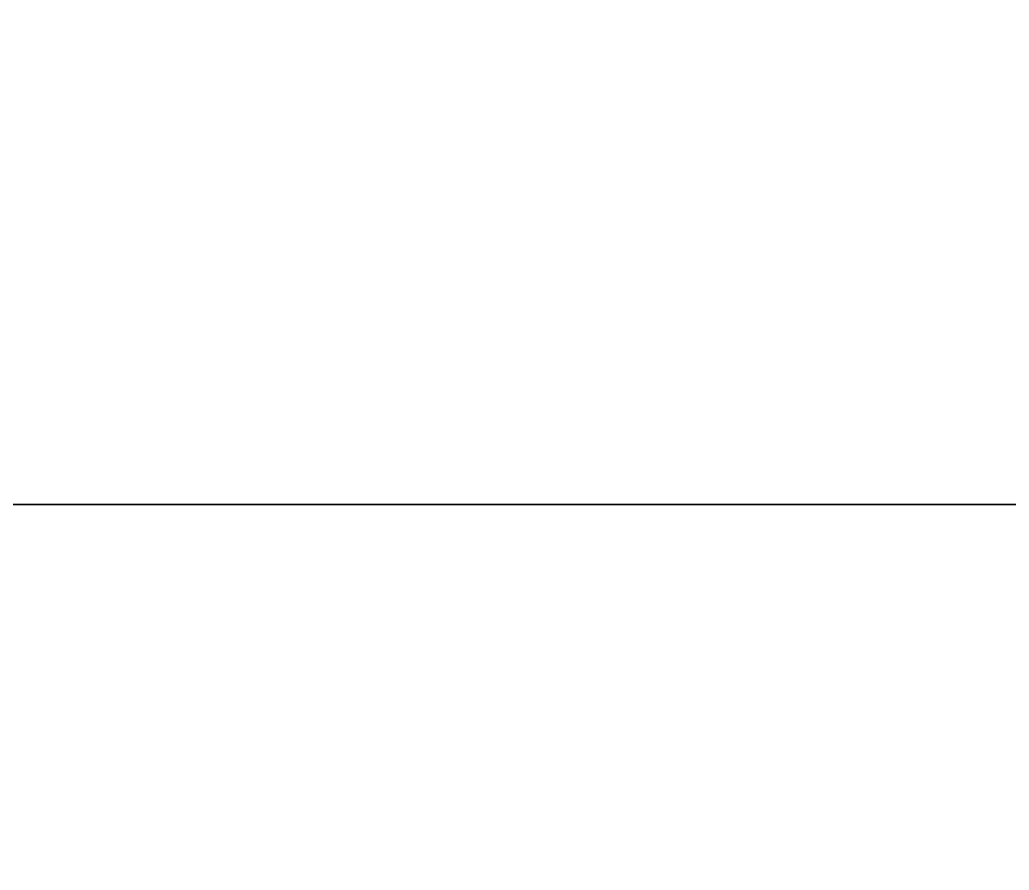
# Model space of a CAD drawing. Extents: x -9 to 2186, y -1355 to 1.
# Drawn here: x 1626.61 to 1668.93, y -660.64 to -624.28 of the extents above; entities that cross this region are included whole.
import ezdxf

# ---------------------------------------------------------------- set-up
doc = ezdxf.new("R2010")
doc.units = 0
doc.layers.add('IQ_200_3D', color=1, linetype='Continuous')
doc.layers.add('IQ_BROWN_3D', color=32, linetype='Continuous')

msp = doc.modelspace()

# ---------------------------------------------------------------- meshes
at = {"layer": 'IQ_200_3D'}
mesh = msp.add_polyface(dxfattribs=at)
corners = [(2.5, 0, 800), (2.5, -645, 800), (2182.5, -645, 800), (2182.5, 0, 800)]
mesh.append_faces([[corners[k] for k in face] for face in [(0, 1, 2, 3)]])
mesh = msp.add_polyface(dxfattribs=at)
corners = [(2182.5, -645, 150), (2.5, -645, 150), (2.5, 0, 150), (2182.5, 0, 150)]
mesh.append_faces([[corners[k] for k in face] for face in [(0, 1, 2, 3)]])
mesh = msp.add_polyface(dxfattribs=at)
corners = [(2.5, -645, 800), (2.5, -645, 150), (2182.5, -645, 150), (2182.5, -645, 800)]
mesh.append_faces([[corners[k] for k in face] for face in [(0, 1, 2, 3)]])
mesh = msp.add_polyface(dxfattribs=at)
corners = [(1710, -645, 707), (1240, -645, 707), (1240, -645, 800), (1710, -645, 800)]
mesh.append_faces([[corners[k] for k in face] for face in [(0, 1, 2, 3)]])
mesh = msp.add_polyface(dxfattribs=at)
corners = [(1710, -645, 800), (1240, -645, 800), (1240, -679.596, 800), (1710, -679.596, 800)]
mesh.append_faces([[corners[k] for k in face] for face in [(0, 1, 2, 3)]])
mesh = msp.add_polyface(dxfattribs=at)
corners = [(1710, -695, 707), (1240, -695, 707), (1240, -645, 707), (1710, -645, 707)]
mesh.append_faces([[corners[k] for k in face] for face in [(0, 1, 2, 3)]])
mesh = msp.add_polyface(dxfattribs=at)
corners = [(1710, -645, 604), (1240, -645, 604), (1240, -645, 697), (1710, -645, 697)]
mesh.append_faces([[corners[k] for k in face] for face in [(0, 1, 2, 3)]])
mesh = msp.add_polyface(dxfattribs=at)
corners = [(1710, -645, 697), (1240, -645, 697), (1240, -679.596, 697), (1710, -679.596, 697)]
mesh.append_faces([[corners[k] for k in face] for face in [(0, 1, 2, 3)]])
mesh = msp.add_polyface(dxfattribs=at)
corners = [(1710, -695, 604), (1240, -695, 604), (1240, -645, 604), (1710, -645, 604)]
mesh.append_faces([[corners[k] for k in face] for face in [(0, 1, 2, 3)]])
mesh = msp.add_polyface(dxfattribs=at)
corners = [(1710, -645, 501), (1240, -645, 501), (1240, -645, 594), (1710, -645, 594)]
mesh.append_faces([[corners[k] for k in face] for face in [(0, 1, 2, 3)]])
mesh = msp.add_polyface(dxfattribs=at)
corners = [(1710, -645, 594), (1240, -645, 594), (1240, -679.596, 594), (1710, -679.596, 594)]
mesh.append_faces([[corners[k] for k in face] for face in [(0, 1, 2, 3)]])
mesh = msp.add_polyface(dxfattribs=at)
corners = [(1710, -695, 501), (1240, -695, 501), (1240, -645, 501), (1710, -645, 501)]
mesh.append_faces([[corners[k] for k in face] for face in [(0, 1, 2, 3)]])
mesh = msp.add_polyface(dxfattribs=at)
corners = [(1710, -645, 398), (1240, -645, 398), (1240, -645, 491), (1710, -645, 491)]
mesh.append_faces([[corners[k] for k in face] for face in [(0, 1, 2, 3)]])
mesh = msp.add_polyface(dxfattribs=at)
corners = [(1710, -645, 491), (1240, -645, 491), (1240, -679.596, 491), (1710, -679.596, 491)]
mesh.append_faces([[corners[k] for k in face] for face in [(0, 1, 2, 3)]])
mesh = msp.add_polyface(dxfattribs=at)
corners = [(1710, -695, 398), (1240, -695, 398), (1240, -645, 398), (1710, -645, 398)]
mesh.append_faces([[corners[k] for k in face] for face in [(0, 1, 2, 3)]])
mesh = msp.add_polyface(dxfattribs=at)
corners = [(1710, -645, 295), (1240, -645, 295), (1240, -645, 388), (1710, -645, 388)]
mesh.append_faces([[corners[k] for k in face] for face in [(0, 1, 2, 3)]])
mesh = msp.add_polyface(dxfattribs=at)
corners = [(1710, -645, 388), (1240, -645, 388), (1240, -679.596, 388), (1710, -679.596, 388)]
mesh.append_faces([[corners[k] for k in face] for face in [(0, 1, 2, 3)]])
mesh = msp.add_polyface(dxfattribs=at)
corners = [(1710, -695, 295), (1240, -695, 295), (1240, -645, 295), (1710, -645, 295)]
mesh.append_faces([[corners[k] for k in face] for face in [(0, 1, 2, 3)]])
mesh = msp.add_polyface(dxfattribs=at)
corners = [(1710, -645, 192), (1240, -645, 192), (1240, -645, 285), (1710, -645, 285)]
mesh.append_faces([[corners[k] for k in face] for face in [(0, 1, 2, 3)]])
mesh = msp.add_polyface(dxfattribs=at)
corners = [(1710, -645, 285), (1240, -645, 285), (1240, -679.596, 285), (1710, -679.596, 285)]
mesh.append_faces([[corners[k] for k in face] for face in [(0, 1, 2, 3)]])
mesh = msp.add_polyface(dxfattribs=at)
corners = [(1710, -695, 192), (1240, -695, 192), (1240, -645, 192), (1710, -645, 192)]
mesh.append_faces([[corners[k] for k in face] for face in [(0, 1, 2, 3)]])
at = {"layer": 'IQ_BROWN_3D'}
mesh = msp.add_polyface(dxfattribs=at)
corners = [(0, 0, 840), (0, -700, 840), (2185, -700, 840), (2185, 0, 840)]
mesh.append_faces([[corners[k] for k in face] for face in [(0, 1, 2, 3)]])
mesh = msp.add_polyface(dxfattribs=at)
corners = [(2185, -700, 800), (0, -700, 800), (0, 0, 800), (2185, 0, 800)]
mesh.append_faces([[corners[k] for k in face] for face in [(0, 1, 2, 3)]])

doc.saveas('drawing.dxf')
